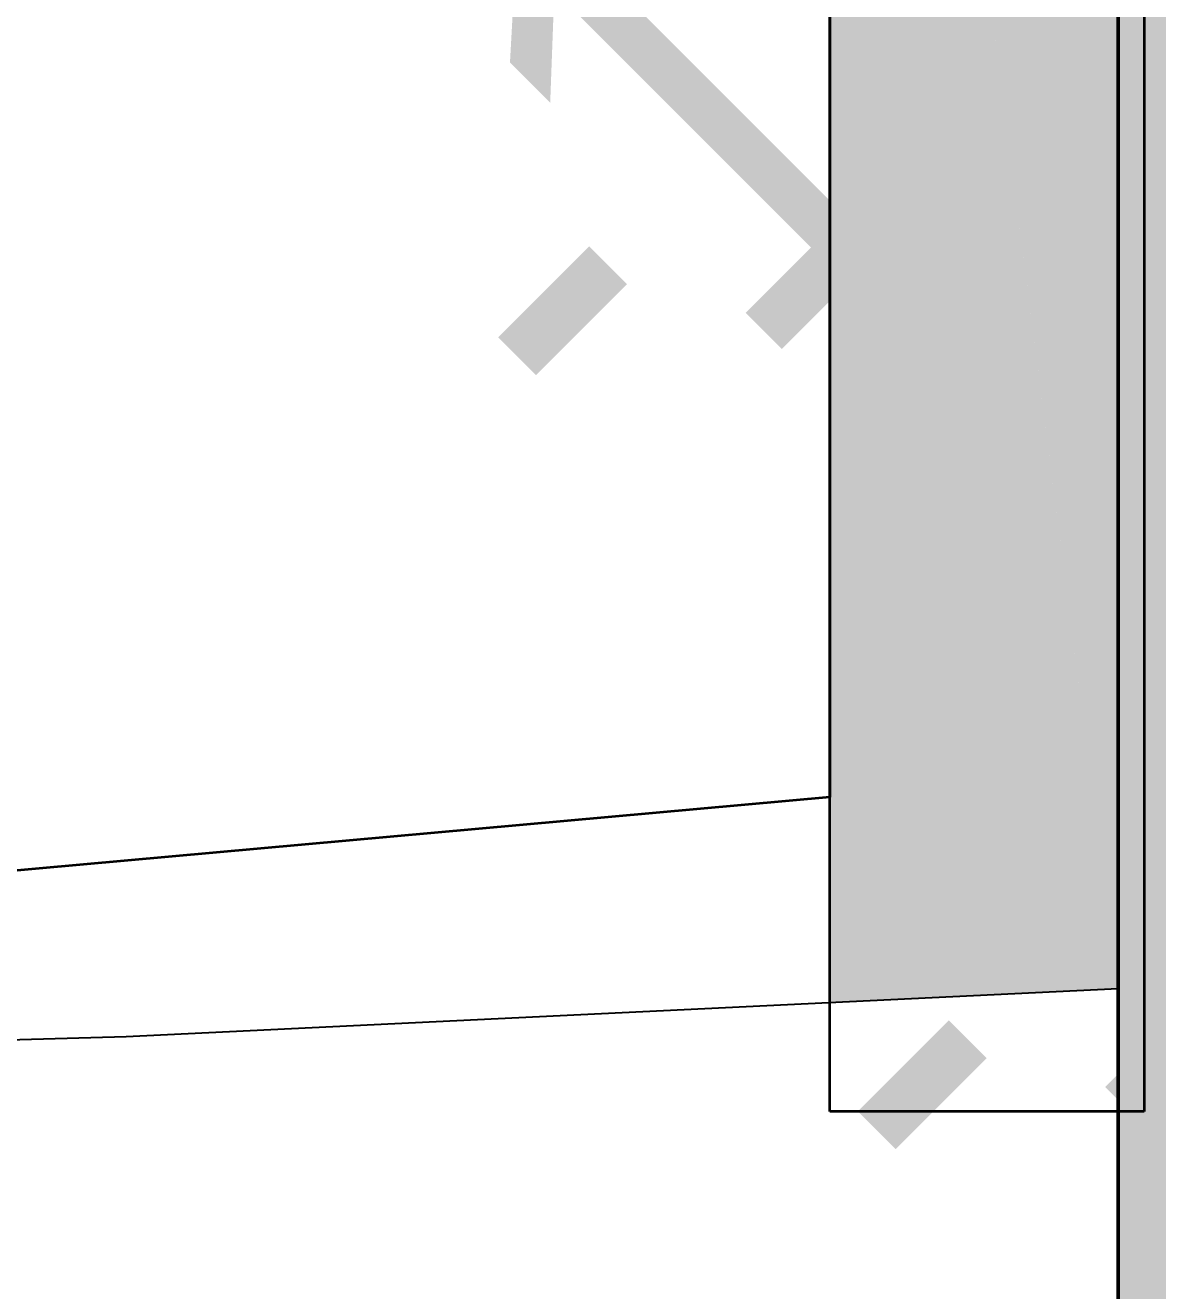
# Model space of a CAD drawing. Extents: x 0 to 756, y -25 to 420.
# Drawn here: x 379.203 to 382.805, y 239.133 to 243.158 of the extents above; entities that cross this region are included whole.
import ezdxf

# ---------------------------------------------------------------- set-up
doc = ezdxf.new("R2010")
doc.units = 0
doc.layers.get('0').update_dxf_attribs({"lineweight": 25})
for name, color, linetype, lineweight in [('S_Einrichtung', 7, 'Continuous', 35), ('SANIT_R', 7, 'Continuous', 25), ('SANIT_R-WC', 7, 'Continuous', 13), ('WAND_HOLZ_NICHT_TRAGEND', 7, 'Continuous', 13)]:
    doc.layers.add(name, color=color, linetype=linetype, lineweight=lineweight)
doc.layers.add('S_Schmutzwasser', color=7, linetype='Continuous', lineweight=35, true_color=0x808040)
doc.styles.get("Standard").update_dxf_attribs({"font": 'arial.ttf'})

# ---------------------------------------------------------------- blocks, each defined once
blk = doc.blocks.new('Referenz-A0T78OQ1OY')
at = {"layer": 'SANIT_R', "color": 0, "linetype": 'Continuous', "lineweight": -2, "ltscale": 0.25}
for p, q in [((382.6792, 240.0928), (382.6792, 247.1482)), ((381.7614, 243.6204), (381.7614, 241.9825)), ((381.7614, 241.9825), (381.7603, 240.0483)), ((382.6793, 240.0928), (379.5237, 239.9399)), ((379.5237, 239.9399), (376.6502, 239.8602))]:
    blk.add_line(p, q, dxfattribs=at)
at = {"layer": 'SANIT_R-WC', "color": 0, "linetype": 'Continuous', "ltscale": 0.13}
for points in [[(382.6792, 240.0928), (381.7603, 240.0928), (381.7603, 247.1928)], [(382.6792, 240.0928), (382.6792, 247.1482), (381.7661, 247.1482)], [(382.6793, 240.0928), (382.6792, 240.0928), (382.6792, 247.1482)], [(381.7603, 240.0483), (382.6792, 240.0928), (381.7603, 240.0928)], [(382.6792, 240.0928), (382.6793, 240.0928), (382.6792, 240.0928)]]:
    blk.add_solid(points, dxfattribs=at)
at = {"layer": 'WAND_HOLZ_NICHT_TRAGEND', "color": 0, "lineweight": 50}
for p, q in [((382.6792, 292.5329), (382.6792, 231.8649)), ((382.6792, 231.8649), (382.6792, 292.5329))]:
    blk.add_line(p, q, dxfattribs=at)
at = {"layer": 'WAND_HOLZ_NICHT_TRAGEND', "color": 0, "lineweight": 18}
for points in [[(382.6792, 231.8649), (387.2792, 231.8649), (382.6792, 292.5329)], [(387.2792, 231.8649), (387.2792, 292.5329), (382.6792, 292.5329)]]:
    blk.add_solid(points, dxfattribs=at)
blk = doc.blocks.new('WC-A0T78OV9OY', base_point=(371.3693, 239.7027))
at = {"color": 0, "linetype": 'ByBlock', "lineweight": -2, "ltscale": 0.35}
for p, q in [((381.7614, 239.7027), (381.7614, 247.7027)), ((382.7614, 247.7027), (382.7614, 239.7027)), ((381.7614, 246.7027), (381.7614, 240.7027)), ((381.7614, 240.7027), (375.2855, 240.1173)), ((382.7614, 239.7027), (381.7614, 239.7027))]:
    blk.add_line(p, q, dxfattribs=at)
blk = doc.blocks.new('Abwasser Schnellansicht-A0T78P25OY', base_point=(372.6815, 239.1809))
at = {"color": 253, "linetype": 'ByBlock', "lineweight": -2, "ltscale": 0.25, "true_color": 0xa0a0a0, "char_height": 1.5, "attachment_point": 1, "rotation": 45}
for s, insert in [('{\\W0.8;\\fArial;-11}', (380.0634, 242.7038)), ('{\\W0.8;\\fArial;-101}', (381.2074, 240.2416))]:
    blk.add_mtext(s, dxfattribs=dict(at, insert=insert))

msp = doc.modelspace()

# ---------------------------------------------------------------- block references
at = {"color": 8, "lineweight": 25, "ltscale": 0.25, "true_color": 0x808080}
msp.add_blockref('Referenz-A0T78OQ1OY', (0, 0), dxfattribs=at)
at = {"layer": 'S_Einrichtung', "ltscale": 0.35}
msp.add_blockref('WC-A0T78OV9OY', (371.3693, 239.7027), dxfattribs=at)
at = {"layer": 'S_Schmutzwasser', "lineweight": 25, "ltscale": 0.25}
msp.add_blockref('Abwasser Schnellansicht-A0T78P25OY', (372.6815, 239.1809), dxfattribs=at)

doc.saveas('drawing.dxf')
